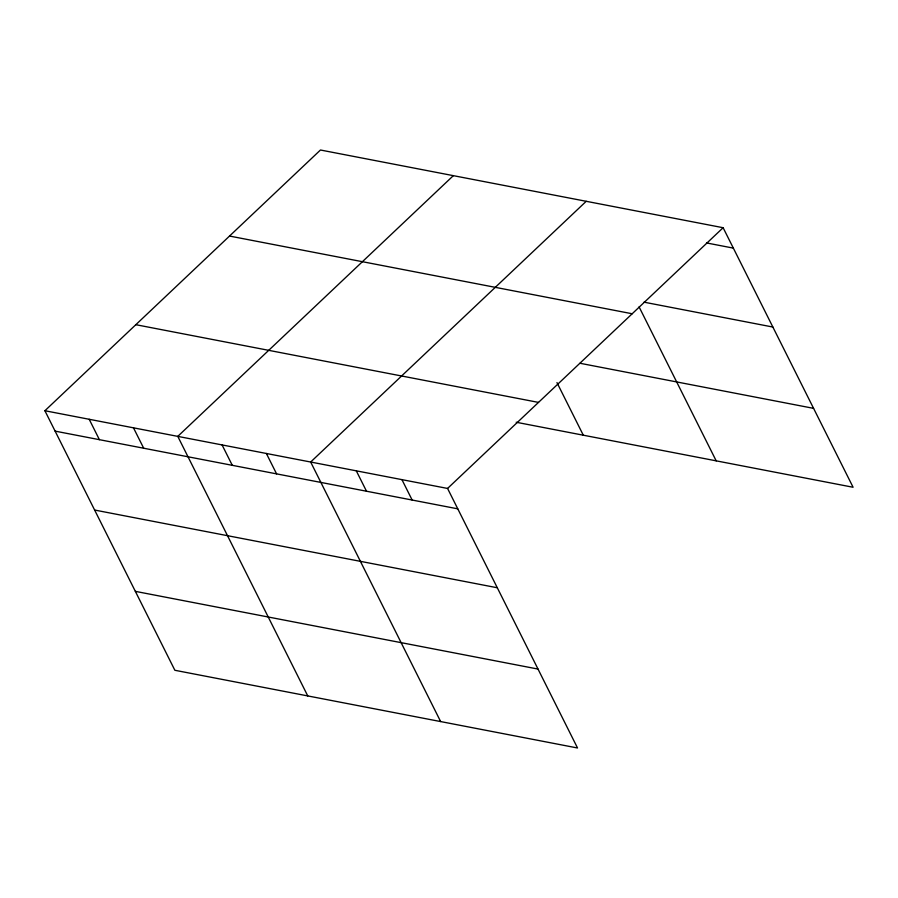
<?xml version="1.0" encoding="UTF-8"?>
<svg xmlns="http://www.w3.org/2000/svg" width="898" height="898" viewBox="0 0 898 898"><rect width="100%" height="100%" fill="white"/><g stroke="black" fill="none" stroke-linecap="round" stroke-linejoin="round"><path stroke-width="1.35" d="M44.9 410.734L447.563 488.445L577.537 747.989L174.874 670.278L44.9 410.734L320.463 150.011L723.126 227.722L853.1 487.266L516.204 422.251M453.344 175.66L177.782 436.372L307.756 695.928M586.226 201.298L310.663 462.021L440.637 721.565M447.563 488.445L723.126 227.722M706.501 242.931L733.34 248.117M644.012 302.166L772.864 327.04M229.529 236.051L632.192 313.761M580.029 363.275L813.577 408.354M135.834 324.694L538.508 402.405M55.115 431.13L457.778 508.84M94.638 510.042L497.301 587.763M135.351 591.355L538.014 669.066M639.084 306.869L716.189 460.842M556.962 382.593L583.307 435.204M401.934 479.633L412.148 500.029M356.293 470.833L366.507 491.228M266.369 453.468L276.584 473.863M222.075 444.925L232.29 465.321M133.488 427.83L143.702 448.225M89.194 419.276L99.409 439.672"/></g></svg>
